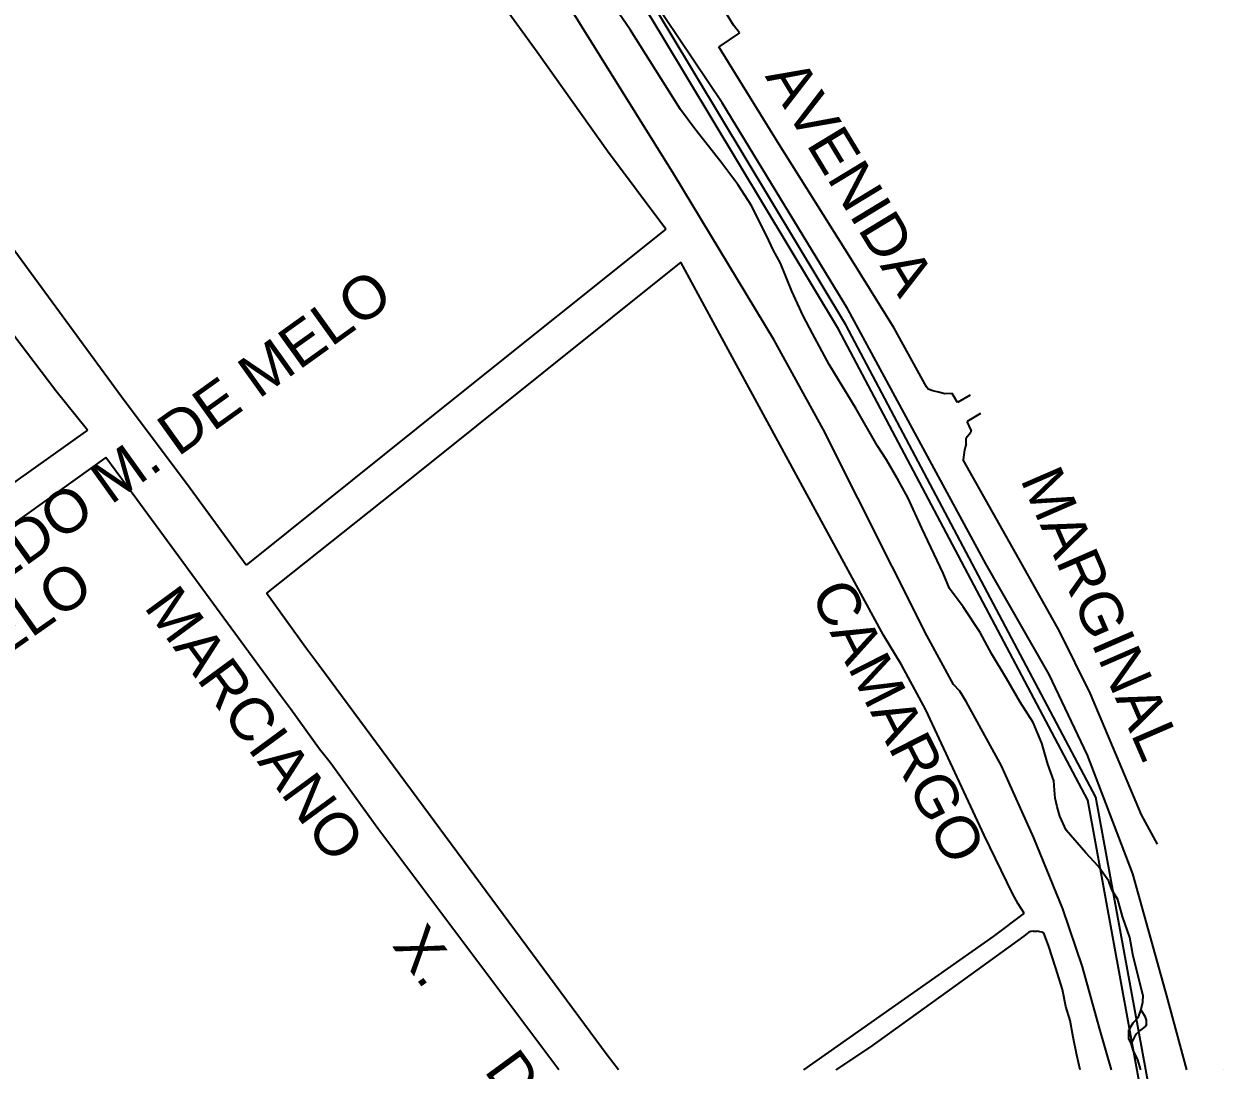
# Model space of a CAD drawing. Header units: millimetres. Extents: x 583 to 26013, y 350 to 21391.
# Drawn here: x 7671 to 7952.5, y 10884 to 11129.6 of the extents above; entities that cross this region are included whole.
import ezdxf
from ezdxf.enums import TextEntityAlignment as Align

# ---------------------------------------------------------------- set-up
doc = ezdxf.new("R2010")
doc.units = ezdxf.units.MM
for name, color, linetype in [('105-QUADRAS_ESTRADAS', 80, 'Continuous'), ('110-CERCA_DE_ARAME', 10, 'Continuous'), ('145-', 130, 'Continuous'), ('RIOS', 140, 'Continuous')]:
    doc.layers.add(name, color=color, linetype=linetype)
doc.styles.add('EU', font='arial.ttf', dxfattribs={"height": 10})

msp = doc.modelspace()

# ---------------------------------------------------------------- linework, layer by layer
at = {"layer": '105-QUADRAS_ESTRADAS', "color": 0, "linetype": 'Continuous'}
for p, q in [((7791.51551, 11122.90241), (7726.51551, 11212.90241)), ((7834.91551, 11111.00241), (7809.51551, 11149.00241)), ((7823.61551, 11094.30241), (7795.81551, 11138.80241)), ((7837.61551, 11129.30241), (7834.81551, 11133.70241)), ((7839.01551, 11127.50241), (7837.61551, 11129.30241)), ((7839.01551, 11127.50241), (7834.11551, 11124.20241)), ((7847.91551, 11101.90241), (7834.11551, 11124.20241)), ((7864.41551, 11062.60241), (7834.91551, 11111.00241)), ((7821.71551, 11081.40241), (7808.01551, 11099.70241)), ((7865.51551, 11073.90241), (7847.91551, 11101.90241)), ((7847.11551, 11055.30241), (7823.61551, 11094.30241)), ((7693.91551, 11042.00241), (7665.31551, 11080.90241)), ((7821.71551, 11081.40241), (7770.61551, 11040.50241)), ((7825.21551, 11073.60241), (7761.11551, 11022.30241)), ((7834.41551, 11056.70241), (7825.21551, 11073.60241)), ((7875.31551, 11058.10241), (7865.51551, 11073.90241)), ((7678.51551, 11043.40241), (7664.61551, 11061.60241)), ((7896.81551, 11002.80241), (7864.41551, 11062.60241)), ((7882.91551, 11044.40241), (7875.31551, 11058.10241)), ((7858.61551, 11034.40241), (7847.11551, 11055.30241)), ((7685.91551, 11034.20241), (7678.51551, 11043.40241)), ((7883.31551, 11043.80241), (7882.91551, 11044.40241)), ((7884.41551, 11043.40241), (7883.31551, 11043.80241)), ((7885.71551, 11043.10241), (7884.41551, 11043.40241)), ((7710.01551, 11020.50241), (7693.91551, 11042.00241)), ((7770.61551, 11040.50241), (7733.01551, 11010.40241)), ((7887.21551, 11042.70241), (7885.71551, 11043.10241)), ((7888.91551, 11042.80241), (7887.21551, 11042.70241)), ((7890.21551, 11040.70241), (7888.91551, 11042.80241)), ((7893.11551, 11042.40241), (7890.21551, 11040.70241)), ((7895.61551, 11038.10241), (7892.41551, 11036.20241)), ((7893.41551, 11034.20241), (7892.41551, 11036.20241)), ((7685.91551, 11034.20241), (7643.81551, 11004.30241)), ((7883.01551, 10986.00241), (7858.61551, 11034.40241)), ((7893.21551, 11033.60241), (7892.21551, 11032.30241)), ((7892.21551, 11031.00241), (7892.21551, 11032.30241)), ((7893.41551, 11034.20241), (7893.21551, 11033.60241)), ((7891.81551, 11029.60241), (7891.51551, 11027.20241)), ((7892.21551, 11031.00241), (7891.81551, 11029.60241)), ((7690.21551, 11027.80241), (7653.51551, 11001.50241)), ((7697.51551, 11017.90241), (7690.21551, 11027.80241)), ((7905.41551, 11002.50241), (7891.51551, 11027.20241)), ((7761.11551, 11022.30241), (7727.91551, 10995.90241)), ((7723.21551, 11002.50241), (7710.01551, 11020.50241)), ((7706.31551, 11005.90241), (7697.51551, 11017.90241)), ((7733.01551, 11010.40241), (7723.21551, 11002.50241)), ((7731.21551, 10971.90241), (7706.31551, 11005.90241)), ((7911.71551, 10976.80241), (7896.81551, 11002.80241)), ((7914.11551, 10987.00241), (7905.41551, 11002.50241)), ((7737.21551, 10983.10241), (7727.91551, 10995.90241)), ((7921.41551, 10972.30241), (7914.11551, 10987.00241)), ((7877.01551, 10979.10241), (7872.81551, 10986.10241)), ((7889.21551, 10974.50241), (7883.01551, 10986.00241)), ((7740.21551, 10979.00241), (7737.21551, 10983.10241)), ((7807.91551, 10887.50241), (7740.21551, 10979.00241)), ((7882.71551, 10968.50241), (7877.01551, 10979.10241)), ((7920.71551, 10957.90241), (7911.71551, 10976.80241)), ((7890.71551, 10972.90241), (7889.21551, 10974.50241)), ((7892.21551, 10970.50241), (7890.71551, 10972.90241)), ((7733.61551, 10968.80241), (7731.21551, 10971.90241)), ((7900.51551, 10955.40241), (7892.21551, 10970.50241)), ((7933.41551, 10943.90241), (7921.41551, 10972.30241)), ((7740.41551, 10959.30241), (7733.61551, 10968.80241)), ((7896.41551, 10939.10241), (7882.71551, 10968.50241)), ((7742.91551, 10956.20241), (7740.41551, 10959.30241)), ((7754.11551, 10940.70241), (7742.91551, 10956.20241)), ((7931.31551, 10930.00241), (7920.71551, 10957.90241)), ((7908.11551, 10938.50241), (7900.51551, 10955.40241)), ((7937.11551, 10937.00241), (7933.41551, 10943.90241)), ((7796.61551, 10884.00241), (7754.11551, 10940.70241)), ((7903.11551, 10925.40241), (7896.41551, 10939.10241)), ((7914.91551, 10921.80241), (7908.11551, 10938.50241)), ((7939.31551, 10901.40241), (7931.31551, 10930.00241)), ((7904.41551, 10923.00241), (7903.11551, 10925.40241)), ((7905.81551, 10920.80241), (7904.41551, 10923.00241)), ((7905.81551, 10920.80241), (7898.51551, 10915.30241)), ((7919.51551, 10908.20241), (7914.91551, 10921.80241)), ((7907.91551, 10916.60241), (7907.41551, 10916.50241)), ((7907.91551, 10916.60241), (7908.91551, 10916.60241)), ((7909.51551, 10916.40241), (7908.91551, 10916.60241)), ((7898.51551, 10915.30241), (7854.01551, 10884.00241)), ((7905.71551, 10915.40241), (7889.61551, 10903.70241)), ((7906.91551, 10916.30241), (7905.71551, 10915.40241)), ((7907.41551, 10916.50241), (7906.91551, 10916.30241)), ((7910.01551, 10916.30241), (7909.51551, 10916.40241)), ((7910.41551, 10916.10241), (7910.01551, 10916.30241)), ((7910.61551, 10915.70241), (7910.41551, 10916.10241)), ((7911.61551, 10913.00241), (7910.61551, 10915.70241)), ((7913.21551, 10908.10241), (7911.61551, 10913.00241)), ((7923.51551, 10893.80241), (7919.51551, 10908.20241)), ((7914.81551, 10902.90241), (7913.21551, 10908.10241)), ((7889.61551, 10903.70241), (7869.71551, 10889.40241)), ((7915.61551, 10898.90241), (7914.81551, 10902.90241)), ((7944.01551, 10884.00241), (7939.31551, 10901.40241)), ((7916.61551, 10895.60241), (7915.61551, 10898.90241)), ((7917.31551, 10891.70241), (7916.61551, 10895.60241)), ((7918.21551, 10887.50241), (7917.31551, 10891.70241)), ((7926.31551, 10884.00241), (7923.51551, 10893.80241)), ((7869.71551, 10889.40241), (7861.61551, 10884.00241)), ((7810.61551, 10884.00241), (7807.91551, 10887.50241)), ((7919.01551, 10884.00241), (7918.21551, 10887.50241)), ((7796.61551, 10884.00241), (7796.61551, 10884.00241)), ((7810.61551, 10884.00241), (7810.61551, 10884.00241)), ((7854.01551, 10884.00241), (7854.01551, 10884.00241)), ((7861.61551, 10884.00241), (7861.61551, 10884.00241)), ((7919.01551, 10884.00241), (7919.01551, 10884.00241)), ((7926.31551, 10884.00241), (7926.31551, 10884.00241))]:
    msp.add_line(p, q, dxfattribs=at)
at = {"layer": '110-CERCA_DE_ARAME', "color": 0, "linetype": 'Continuous'}
for p, q in [((7808.01551, 11099.70241), (7791.51551, 11122.90241)), ((7872.81551, 10986.10241), (7834.41551, 11056.70241)), ((7952.51551, 10884.00241), (7952.51551, 10884.00241))]:
    msp.add_line(p, q, dxfattribs=at)
at = {"layer": '145-', "color": 0, "linetype": 'Continuous'}
for p, q in [((7813.41551, 11128.10241), (7802.11551, 11144.60241)), ((7825.11551, 11109.50241), (7813.41551, 11128.10241)), ((7828.51551, 11104.90241), (7825.11551, 11109.50241)), ((7834.61551, 11097.20241), (7828.51551, 11104.90241)), ((7838.61551, 11091.90241), (7834.61551, 11097.20241)), ((7841.91551, 11086.80241), (7838.61551, 11091.90241)), ((7843.71551, 11083.10241), (7841.91551, 11086.80241)), ((7845.41551, 11079.70241), (7843.71551, 11083.10241)), ((7846.91551, 11076.50241), (7845.41551, 11079.70241)), ((7848.61551, 11073.40241), (7846.91551, 11076.50241)), ((7851.31551, 11066.80241), (7848.61551, 11073.40241)), ((7853.91551, 11061.00241), (7851.31551, 11066.80241)), ((7856.11551, 11056.90241), (7853.91551, 11061.00241)), ((7860.01551, 11049.60241), (7856.11551, 11056.90241)), ((7866.41551, 11039.20241), (7860.01551, 11049.60241)), ((7871.31551, 11030.60241), (7866.41551, 11039.20241)), ((7873.51551, 11027.20241), (7871.31551, 11030.60241)), ((7876.41551, 11022.20241), (7873.51551, 11027.20241)), ((7878.61551, 11018.20241), (7876.41551, 11022.20241)), ((7881.81551, 11011.20241), (7878.61551, 11018.20241)), ((7886.81551, 11000.60241), (7881.81551, 11011.20241)), ((7888.31551, 10997.00241), (7886.81551, 11000.60241)), ((7891.51551, 10992.70241), (7888.31551, 10997.00241)), ((7895.51551, 10986.70241), (7891.51551, 10992.70241)), ((7898.21551, 10981.60241), (7895.51551, 10986.70241)), ((7901.71551, 10975.90241), (7898.21551, 10981.60241)), ((7904.91551, 10970.30241), (7901.71551, 10975.90241)), ((7907.91551, 10965.60241), (7904.91551, 10970.30241)), ((7910.01551, 10960.70241), (7907.91551, 10965.60241)), ((7911.41551, 10955.80241), (7910.01551, 10960.70241)), ((7912.81551, 10951.90241), (7911.41551, 10955.80241)), ((7912.91551, 10949.70241), (7912.81551, 10951.90241)), ((7913.11551, 10947.80241), (7912.91551, 10949.70241)), ((7913.61551, 10945.80241), (7913.11551, 10947.80241)), ((7914.21551, 10943.60241), (7913.61551, 10945.80241)), ((7915.71551, 10940.30241), (7914.21551, 10943.60241)), ((7920.31551, 10935.00241), (7915.71551, 10940.30241)), ((7923.21551, 10931.80241), (7920.31551, 10935.00241)), ((7925.71551, 10928.30241), (7923.21551, 10931.80241)), ((7926.41551, 10926.30241), (7925.71551, 10928.30241)), ((7927.81551, 10924.00241), (7926.41551, 10926.30241)), ((7928.91551, 10920.00241), (7927.81551, 10924.00241)), ((7930.61551, 10915.10241), (7928.91551, 10920.00241)), ((7931.41551, 10910.70241), (7930.61551, 10915.10241)), ((7932.61551, 10906.10241), (7931.41551, 10910.70241)), ((7933.71551, 10901.60241), (7932.61551, 10906.10241)), ((7933.61551, 10899.80241), (7933.21551, 10898.20241)), ((7933.71551, 10901.60241), (7933.61551, 10899.80241)), ((7932.81551, 10897.10241), (7932.51551, 10896.20241)), ((7933.21551, 10898.20241), (7932.81551, 10897.10241)), ((7934.31551, 10896.40241), (7933.21551, 10898.20241)), ((7931.31551, 10895.00241), (7930.41551, 10893.40241)), ((7932.51551, 10896.20241), (7931.31551, 10895.00241)), ((7934.31551, 10894.30241), (7933.81551, 10893.90241)), ((7934.51551, 10895.70241), (7934.31551, 10896.40241)), ((7934.51551, 10894.70241), (7934.31551, 10894.30241)), ((7934.51551, 10894.70241), (7934.51551, 10895.70241)), ((7930.41551, 10891.40241), (7930.41551, 10893.40241)), ((7930.91551, 10890.20241), (7930.41551, 10891.40241)), ((7931.71551, 10891.80241), (7930.91551, 10890.20241)), ((7932.21551, 10892.50241), (7931.71551, 10891.80241)), ((7932.91551, 10893.20241), (7932.21551, 10892.50241)), ((7933.81551, 10893.90241), (7932.91551, 10893.20241)), ((7931.41551, 10888.60241), (7930.91551, 10890.20241)), ((7932.51551, 10886.40241), (7931.41551, 10888.60241)), ((7933.21551, 10884.00241), (7932.51551, 10886.40241)), ((7933.21551, 10884.00241), (7933.21551, 10884.00241))]:
    msp.add_line(p, q, dxfattribs=at)
at = {"layer": 'RIOS', "lineweight": 25, "flags": 128}
for points in [[(7940.24181, 10852.03142), (7922.66518, 10948.01043), (7863.98599, 11058.88965), (7822.71561, 11127.50409), (7780.92062, 11196.61165), (7723.92675, 11245.31586), (7730.25929, 11313.01136), (7700.70877, 11355.79283), (7654.4134, 11376.68439), (7577.09738, 11448.47017), (7541.58546, 11468.18632), (7462.93612, 11474.39067), (7357.30961, 11477.4878), (7323.56684, 11471.60055), (7289.04552, 11376.47839), (7300.74289, 11309.07241), (7308.00047, 11264.01083), (7264.04946, 11238.05985), (7161.8653, 11197.503), (7067.76123, 11181.4134)], [(7938.26241, 10851.73735), (7920.75339, 10947.34717), (7862.24389, 11057.90573), (7821.00299, 11126.47116), (7779.37615, 11195.3007), (7721.83883, 11244.46931), (7728.20023, 11312.47329), (7699.37923, 11354.19859), (7653.29243, 11374.99604), (7575.9144, 11446.83939), (7540.99476, 11466.22671), (7462.8281, 11472.39298), (7357.45364, 11475.48272), (7325.05169, 11469.82941), (7291.10703, 11376.29619), (7302.71551, 11309.40241), (7310.19192, 11262.98216), (7264.93214, 11236.25842), (7162.40862, 11195.56688), (7068.65705, 11179.53754)]]:
    msp.add_lwpolyline(points, dxfattribs=at)

# ---------------------------------------------------------------- texts
at = {"color": 0, "linetype": 'Continuous', "lineweight": 20, "style": 'EU'}
for s, rotation, p in [('AVENIDA', 301.2387773, (7853.42198, 11122.45849)), ('MARGINAL', 293.4640371, (7913.99731, 11026.65728))]:
    msp.add_text(s, height=10, rotation=rotation, dxfattribs=at).set_placement(p, align=Align.TOP_LEFT)
for s, rotation, p in [('R. EVERALDO M. DE MELO', 35.6184898, (7611.87354, 10959.56823)), ('M. DE MELO', 35.0614288, (7620.61108, 10948.71738)), ('CAMARGO', 296.9433513, (7855.50322, 10995.80396)), ('   MARCIANO      X.      DE      OLIVEIRA', 306.2637757, (7692.07864, 11002.0811))]:
    msp.add_text(s, height=10, rotation=rotation, dxfattribs=at).set_placement(p)

doc.saveas('drawing.dxf')
